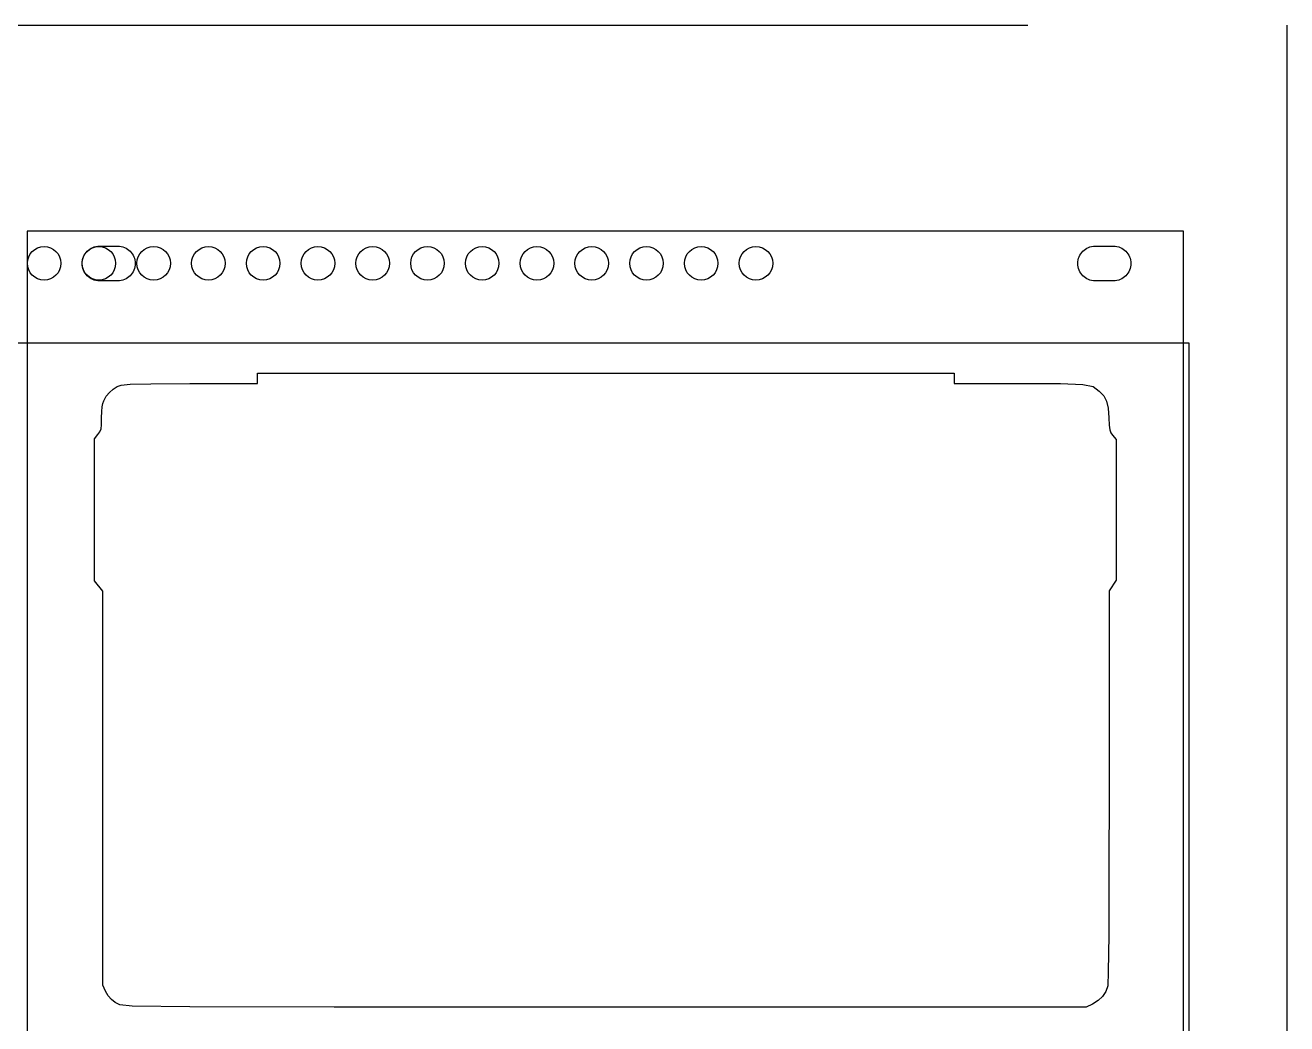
# Model space of a CAD drawing. Extents: x 0 to 234, y 0 to 155.
# Drawn here: x 116.9 to 234, y 62.3 to 154.9 of the extents above; entities that cross this region are included whole.
import ezdxf

# ---------------------------------------------------------------- set-up
doc = ezdxf.new("R2010")
doc.units = 0
doc.layers.get('0').update_dxf_attribs({"linetype": 'CONTINUOUS'})
doc.layers.add('Layer_1', color=7, linetype='CONTINUOUS')

msp = doc.modelspace()

# ---------------------------------------------------------------- linework, layer by layer
at = {"color": 7}
for p, q in [((117.197563, 133.43648), (117.341068, 133.700543)), ((117.341068, 133.700543), (117.530944, 133.930796)), ((117.530944, 133.930796), (117.761271, 134.120788)), ((117.761271, 134.120788), (118.025458, 134.264494)), ((118.025458, 134.264494), (118.317537, 134.354664)), ((118.317537, 134.354664), (118.63083, 134.386467)), ((118.63083, 134.386467), (118.944525, 134.354664)), ((118.944525, 134.354664), (119.236604, 134.264494)), ((119.236604, 134.264494), (119.500748, 134.120788)), ((119.500748, 134.120788), (119.731118, 133.930796)), ((119.731118, 133.930796), (119.920994, 133.700543)), ((119.920994, 133.700543), (120.064459, 133.43648)), ((122.280198, 133.43648), (122.423703, 133.700543)), ((122.423703, 133.700543), (122.613579, 133.930796)), ((122.613579, 133.930796), (122.843909, 134.120788)), ((122.843909, 134.120788), (123.108093, 134.264494)), ((123.108093, 134.264494), (123.400172, 134.354664)), ((123.400172, 134.354664), (123.713465, 134.386467)), ((123.713465, 134.386467), (124.02716, 134.354664)), ((124.02716, 134.354664), (124.319239, 134.264494)), ((124.319239, 134.264494), (124.583383, 134.120788)), ((124.583383, 134.120788), (124.813753, 133.930796)), ((124.813753, 133.930796), (125.003629, 133.700543)), ((125.003629, 133.700543), (125.147094, 133.43648)), ((127.362834, 133.43648), (127.506338, 133.700543)), ((127.506338, 133.700543), (127.696214, 133.930796)), ((127.696214, 133.930796), (127.926544, 134.120788)), ((127.926544, 134.120788), (128.190728, 134.264494)), ((128.190728, 134.264494), (128.48281, 134.354664)), ((128.48281, 134.354664), (128.7961, 134.386467)), ((128.7961, 134.386467), (129.109795, 134.354664)), ((129.109795, 134.354664), (129.401877, 134.264494)), ((129.401877, 134.264494), (129.666018, 134.120788)), ((129.666018, 134.120788), (129.896388, 133.930796)), ((129.896388, 133.930796), (130.086264, 133.700543)), ((130.086264, 133.700543), (130.229729, 133.43648)), ((132.445472, 133.43648), (132.588974, 133.700543)), ((132.588974, 133.700543), (132.778849, 133.930796)), ((132.778849, 133.930796), (133.00918, 134.120788)), ((133.00918, 134.120788), (133.273363, 134.264494)), ((133.273363, 134.264494), (133.565442, 134.354664)), ((133.565442, 134.354664), (133.878735, 134.386467)), ((133.878735, 134.386467), (134.192431, 134.354664)), ((134.192431, 134.354664), (134.48451, 134.264494)), ((134.48451, 134.264494), (134.748656, 134.120788)), ((134.748656, 134.120788), (134.979026, 133.930796)), ((134.979026, 133.930796), (135.168902, 133.700543)), ((135.168902, 133.700543), (135.312364, 133.43648)), ((137.528107, 133.43648), (137.671612, 133.700543)), ((137.671612, 133.700543), (137.861485, 133.930796)), ((137.861485, 133.930796), (138.091815, 134.120788)), ((138.091815, 134.120788), (138.355999, 134.264494)), ((138.355999, 134.264494), (138.64808, 134.354664)), ((138.64808, 134.354664), (138.961371, 134.386467)), ((138.961371, 134.386467), (139.275066, 134.354664)), ((139.275066, 134.354664), (139.567147, 134.264494)), ((139.567147, 134.264494), (139.831289, 134.120788)), ((139.831289, 134.120788), (140.061662, 133.930796)), ((140.061662, 133.930796), (140.251537, 133.700543)), ((140.251537, 133.700543), (140.395, 133.43648)), ((142.610742, 133.43648), (142.754244, 133.700543)), ((142.754244, 133.700543), (142.94412, 133.930796)), ((142.94412, 133.930796), (143.17445, 134.120788)), ((143.17445, 134.120788), (143.438634, 134.264494)), ((143.438634, 134.264494), (143.730715, 134.354664)), ((143.730715, 134.354664), (144.044009, 134.386467)), ((144.044009, 134.386467), (144.357701, 134.354664)), ((144.357701, 134.354664), (144.649783, 134.264494)), ((144.649783, 134.264494), (144.913927, 134.120788)), ((144.913927, 134.120788), (145.144297, 133.930796)), ((145.144297, 133.930796), (145.334172, 133.700543)), ((145.334172, 133.700543), (145.477635, 133.43648)), ((147.693377, 133.43648), (147.836882, 133.700543)), ((147.836882, 133.700543), (148.026758, 133.930796)), ((148.026758, 133.930796), (148.257085, 134.120788)), ((148.257085, 134.120788), (148.521269, 134.264494)), ((148.521269, 134.264494), (148.813351, 134.354664)), ((148.813351, 134.354664), (149.126644, 134.386467)), ((149.126644, 134.386467), (149.440336, 134.354664)), ((149.440336, 134.354664), (149.732418, 134.264494)), ((149.732418, 134.264494), (149.996562, 134.120788)), ((149.996562, 134.120788), (150.226932, 133.930796)), ((150.226932, 133.930796), (150.416808, 133.700543)), ((150.416808, 133.700543), (150.56027, 133.43648)), ((152.776013, 133.43648), (152.919517, 133.700543)), ((152.919517, 133.700543), (153.109393, 133.930796)), ((153.109393, 133.930796), (153.339721, 134.120788)), ((153.339721, 134.120788), (153.603907, 134.264494)), ((153.603907, 134.264494), (153.895986, 134.354664)), ((153.895986, 134.354664), (154.209279, 134.386467)), ((154.209279, 134.386467), (154.522974, 134.354664)), ((154.522974, 134.354664), (154.815053, 134.264494)), ((154.815053, 134.264494), (155.079197, 134.120788)), ((155.079197, 134.120788), (155.309567, 133.930796)), ((155.309567, 133.930796), (155.499443, 133.700543)), ((155.499443, 133.700543), (155.642905, 133.43648)), ((157.858709, 133.43648), (158.002213, 133.700543)), ((158.002213, 133.700543), (158.192089, 133.930796)), ((158.192089, 133.930796), (158.422419, 134.120788)), ((158.422419, 134.120788), (158.686603, 134.264494)), ((158.686603, 134.264494), (158.978682, 134.354664)), ((158.978682, 134.354664), (159.291975, 134.386467)), ((159.291975, 134.386467), (159.60567, 134.354664)), ((159.60567, 134.354664), (159.897749, 134.264494)), ((159.897749, 134.264494), (160.161893, 134.120788)), ((160.161893, 134.120788), (160.392263, 133.930796)), ((160.392263, 133.930796), (160.582139, 133.700543)), ((160.582139, 133.700543), (160.725604, 133.43648)), ((162.941344, 133.43648), (163.084849, 133.700543)), ((163.084849, 133.700543), (163.274724, 133.930796)), ((163.274724, 133.930796), (163.505052, 134.120788)), ((163.505052, 134.120788), (163.769238, 134.264494)), ((163.769238, 134.264494), (164.061317, 134.354664)), ((164.061317, 134.354664), (164.37461, 134.386467)), ((164.37461, 134.386467), (164.688306, 134.354664)), ((164.688306, 134.354664), (164.980385, 134.264494)), ((164.980385, 134.264494), (165.244529, 134.120788)), ((165.244529, 134.120788), (165.474899, 133.930796)), ((165.474899, 133.930796), (165.664774, 133.700543)), ((165.664774, 133.700543), (165.808237, 133.43648)), ((168.023979, 133.43648), (168.167484, 133.700543)), ((168.167484, 133.700543), (168.35736, 133.930796)), ((168.35736, 133.930796), (168.58769, 134.120788)), ((168.58769, 134.120788), (168.851874, 134.264494)), ((168.851874, 134.264494), (169.143953, 134.354664)), ((169.143953, 134.354664), (169.457246, 134.386467)), ((169.457246, 134.386467), (169.770941, 134.354664)), ((169.770941, 134.354664), (170.06302, 134.264494)), ((170.06302, 134.264494), (170.327164, 134.120788)), ((170.327164, 134.120788), (170.557534, 133.930796)), ((170.557534, 133.930796), (170.74741, 133.700543)), ((170.74741, 133.700543), (170.890875, 133.43648)), ((173.104204, 133.43648), (173.247709, 133.700543)), ((173.247709, 133.700543), (173.437584, 133.930796)), ((173.437584, 133.930796), (173.667915, 134.120788)), ((173.667915, 134.120788), (173.932099, 134.264494)), ((173.932099, 134.264494), (174.224177, 134.354664)), ((174.224177, 134.354664), (174.537471, 134.386467)), ((174.537471, 134.386467), (174.851166, 134.354664)), ((174.851166, 134.354664), (175.143245, 134.264494)), ((175.143245, 134.264494), (175.407389, 134.120788)), ((175.407389, 134.120788), (175.637759, 133.930796)), ((175.637759, 133.930796), (175.827634, 133.700543)), ((175.827634, 133.700543), (175.971099, 133.43648)), ((178.184204, 133.43648), (178.327709, 133.700543)), ((178.327709, 133.700543), (178.517584, 133.930796)), ((178.517584, 133.930796), (178.747915, 134.120788)), ((178.747915, 134.120788), (179.012099, 134.264494)), ((179.012099, 134.264494), (179.304177, 134.354664)), ((179.304177, 134.354664), (179.617471, 134.386467)), ((179.617471, 134.386467), (179.931166, 134.354664)), ((179.931166, 134.354664), (180.223245, 134.264494)), ((180.223245, 134.264494), (180.487389, 134.120788)), ((180.487389, 134.120788), (180.717759, 133.930796)), ((180.717759, 133.930796), (180.907634, 133.700543)), ((180.907634, 133.700543), (181.051099, 133.43648)), ((183.264204, 133.43648), (183.407709, 133.700543)), ((183.407709, 133.700543), (183.597584, 133.930796)), ((183.597584, 133.930796), (183.827915, 134.120788)), ((183.827915, 134.120788), (184.092099, 134.264494)), ((184.092099, 134.264494), (184.384177, 134.354664)), ((184.384177, 134.354664), (184.697471, 134.386467)), ((184.697471, 134.386467), (185.011166, 134.354664)), ((185.011166, 134.354664), (185.303245, 134.264494)), ((185.303245, 134.264494), (185.567389, 134.120788)), ((185.567389, 134.120788), (185.797759, 133.930796)), ((185.797759, 133.930796), (185.987634, 133.700543)), ((185.987634, 133.700543), (186.131099, 133.43648)), ((117.075312, 132.830664), (117.10675, 133.144245)), ((117.10675, 132.517493), (117.075312, 132.830664)), ((117.10675, 133.144245), (117.197563, 133.43648)), ((117.197563, 132.225255), (117.10675, 132.517493)), ((120.064459, 133.43648), (120.154867, 133.144245)), ((120.154867, 132.517493), (120.064459, 132.225255)), ((120.154867, 133.144245), (120.186707, 132.830664)), ((120.186707, 132.830664), (120.154867, 132.517493)), ((122.15795, 132.830664), (122.189386, 133.144245)), ((122.189386, 132.517493), (122.15795, 132.830664)), ((122.189386, 133.144245), (122.280198, 133.43648)), ((122.280198, 132.225255), (122.189386, 132.517493)), ((125.147094, 133.43648), (125.237502, 133.144245)), ((125.237502, 132.517493), (125.147094, 132.225255)), ((125.237502, 133.144245), (125.269342, 132.830664)), ((125.269342, 132.830664), (125.237502, 132.517493)), ((127.240583, 132.830664), (127.272021, 133.144245)), ((127.272021, 132.517493), (127.240583, 132.830664)), ((127.272021, 133.144245), (127.362834, 133.43648)), ((127.362834, 132.225255), (127.272021, 132.517493)), ((130.229729, 133.43648), (130.320137, 133.144245)), ((130.320137, 132.517493), (130.229729, 132.225255)), ((130.320137, 133.144245), (130.351977, 132.830664)), ((130.351977, 132.830664), (130.320137, 132.517493)), ((132.323221, 132.830664), (132.354659, 133.144245)), ((132.354659, 132.517493), (132.323221, 132.830664)), ((132.354659, 133.144245), (132.445472, 133.43648)), ((132.445472, 132.225255), (132.354659, 132.517493)), ((135.312364, 133.43648), (135.402775, 133.144245)), ((135.402775, 132.517493), (135.312364, 132.225255)), ((135.402775, 133.144245), (135.434615, 132.830664)), ((135.434615, 132.830664), (135.402775, 132.517493)), ((137.405856, 132.830664), (137.437294, 133.144245)), ((137.437294, 132.517493), (137.405856, 132.830664)), ((137.437294, 133.144245), (137.528107, 133.43648)), ((137.528107, 132.225255), (137.437294, 132.517493)), ((140.395, 133.43648), (140.48541, 133.144245)), ((140.48541, 132.517493), (140.395, 132.225255)), ((140.48541, 133.144245), (140.51725, 132.830664)), ((140.51725, 132.830664), (140.48541, 132.517493)), ((142.488491, 132.830664), (142.519929, 133.144245)), ((142.519929, 132.517493), (142.488491, 132.830664)), ((142.519929, 133.144245), (142.610742, 133.43648)), ((142.610742, 132.225255), (142.519929, 132.517493)), ((145.477635, 133.43648), (145.568046, 133.144245)), ((145.568046, 132.517493), (145.477635, 132.225255)), ((145.568046, 133.144245), (145.599886, 132.830664)), ((145.599886, 132.830664), (145.568046, 132.517493)), ((147.571127, 132.830664), (147.602564, 133.144245)), ((147.602564, 132.517493), (147.571127, 132.830664)), ((147.602564, 133.144245), (147.693377, 133.43648)), ((147.693377, 132.225255), (147.602564, 132.517493)), ((150.56027, 133.43648), (150.650681, 133.144245)), ((150.650681, 132.517493), (150.56027, 132.225255)), ((150.650681, 133.144245), (150.682521, 132.830664)), ((150.682521, 132.830664), (150.650681, 132.517493)), ((152.653762, 132.830664), (152.6852, 133.144245)), ((152.6852, 132.517493), (152.653762, 132.830664)), ((152.6852, 133.144245), (152.776013, 133.43648)), ((152.776013, 132.225255), (152.6852, 132.517493)), ((155.642905, 133.43648), (155.733316, 133.144245)), ((155.733316, 132.517493), (155.642905, 132.225255)), ((155.733316, 133.144245), (155.765156, 132.830664)), ((155.765156, 132.830664), (155.733316, 132.517493)), ((157.736458, 132.830664), (157.767896, 133.144245)), ((157.767896, 132.517493), (157.736458, 132.830664)), ((157.767896, 133.144245), (157.858709, 133.43648)), ((157.858709, 132.225255), (157.767896, 132.517493)), ((160.725604, 133.43648), (160.816012, 133.144245)), ((160.816012, 132.517493), (160.725604, 132.225255)), ((160.816012, 133.144245), (160.847852, 132.830664)), ((160.847852, 132.830664), (160.816012, 132.517493)), ((162.819093, 132.830664), (162.850531, 133.144245)), ((162.850531, 132.517493), (162.819093, 132.830664)), ((162.850531, 133.144245), (162.941344, 133.43648)), ((162.941344, 132.225255), (162.850531, 132.517493)), ((165.808237, 133.43648), (165.898647, 133.144245)), ((165.898647, 132.517493), (165.808237, 132.225255)), ((165.898647, 133.144245), (165.930487, 132.830664)), ((165.930487, 132.830664), (165.898647, 132.517493)), ((167.901731, 132.830664), (167.933166, 133.144245)), ((167.933166, 132.517493), (167.901731, 132.830664)), ((167.933166, 133.144245), (168.023979, 133.43648)), ((168.023979, 132.225255), (167.933166, 132.517493)), ((170.890875, 133.43648), (170.981283, 133.144245)), ((170.981283, 132.517493), (170.890875, 132.225255)), ((170.981283, 133.144245), (171.013125, 132.830664)), ((171.013125, 132.830664), (170.981283, 132.517493)), ((172.981956, 132.830664), (173.013391, 133.144245)), ((173.013391, 132.517493), (172.981956, 132.830664)), ((173.013391, 133.144245), (173.104204, 133.43648)), ((173.104204, 132.225255), (173.013391, 132.517493)), ((175.971099, 133.43648), (176.061508, 133.144245)), ((176.061508, 132.517493), (175.971099, 132.225255)), ((176.061508, 133.144245), (176.09335, 132.830664)), ((176.09335, 132.830664), (176.061508, 132.517493)), ((178.061956, 132.830664), (178.093391, 133.144245)), ((178.093391, 132.517493), (178.061956, 132.830664)), ((178.093391, 133.144245), (178.184204, 133.43648)), ((178.184204, 132.225255), (178.093391, 132.517493)), ((181.051099, 133.43648), (181.141508, 133.144245)), ((181.141508, 132.517493), (181.051099, 132.225255)), ((181.141508, 133.144245), (181.17335, 132.830664)), ((181.17335, 132.830664), (181.141508, 132.517493)), ((183.141956, 132.830664), (183.173391, 133.144245)), ((183.173391, 132.517493), (183.141956, 132.830664)), ((183.173391, 133.144245), (183.264204, 133.43648)), ((183.264204, 132.225255), (183.173391, 132.517493)), ((186.131099, 133.43648), (186.221508, 133.144245)), ((186.221508, 132.517493), (186.131099, 132.225255)), ((186.221508, 133.144245), (186.25335, 132.830664)), ((186.25335, 132.830664), (186.221508, 132.517493)), ((117.341068, 131.96119), (117.197563, 132.225255)), ((117.530944, 131.730939), (117.341068, 131.96119)), ((117.761271, 131.540947), (117.530944, 131.730939)), ((118.025458, 131.397636), (117.761271, 131.540947)), ((118.317537, 131.306669), (118.025458, 131.397636)), ((118.63083, 131.275268), (118.317537, 131.306669)), ((118.317537, 131.306669), (118.317537, 131.306669)), ((118.944525, 131.306669), (118.63083, 131.275268)), ((119.236604, 131.397636), (118.944525, 131.306669)), ((119.500748, 131.540947), (119.236604, 131.397636)), ((119.731118, 131.730939), (119.500748, 131.540947)), ((119.920994, 131.96119), (119.731118, 131.730939)), ((120.064459, 132.225255), (119.920994, 131.96119)), ((122.423703, 131.96119), (122.280198, 132.225255)), ((122.613579, 131.730939), (122.423703, 131.96119)), ((122.843909, 131.540947), (122.613579, 131.730939)), ((123.108093, 131.397636), (122.843909, 131.540947)), ((123.400172, 131.306669), (123.108093, 131.397636)), ((123.713465, 131.275268), (123.400172, 131.306669)), ((123.400172, 131.306669), (123.400172, 131.306669)), ((124.02716, 131.306669), (123.713465, 131.275268)), ((124.319239, 131.397636), (124.02716, 131.306669)), ((124.583383, 131.540947), (124.319239, 131.397636)), ((124.813753, 131.730939), (124.583383, 131.540947)), ((125.003629, 131.96119), (124.813753, 131.730939)), ((125.147094, 132.225255), (125.003629, 131.96119)), ((127.506338, 131.96119), (127.362834, 132.225255)), ((127.696214, 131.730939), (127.506338, 131.96119)), ((127.926544, 131.540947), (127.696214, 131.730939)), ((128.190728, 131.397636), (127.926544, 131.540947)), ((128.48281, 131.306669), (128.190728, 131.397636)), ((128.7961, 131.275268), (128.48281, 131.306669)), ((128.48281, 131.306669), (128.48281, 131.306669)), ((129.109795, 131.306669), (128.7961, 131.275268)), ((129.401877, 131.397636), (129.109795, 131.306669)), ((129.666018, 131.540947), (129.401877, 131.397636)), ((129.896388, 131.730939), (129.666018, 131.540947)), ((130.086264, 131.96119), (129.896388, 131.730939)), ((130.229729, 132.225255), (130.086264, 131.96119)), ((132.588974, 131.96119), (132.445472, 132.225255)), ((132.778849, 131.730939), (132.588974, 131.96119)), ((133.00918, 131.540947), (132.778849, 131.730939)), ((133.273363, 131.397636), (133.00918, 131.540947)), ((133.565442, 131.306669), (133.273363, 131.397636)), ((133.878735, 131.275268), (133.565442, 131.306669)), ((133.565442, 131.306669), (133.565442, 131.306669)), ((134.192431, 131.306669), (133.878735, 131.275268)), ((134.48451, 131.397636), (134.192431, 131.306669)), ((134.748656, 131.540947), (134.48451, 131.397636)), ((134.979026, 131.730939), (134.748656, 131.540947)), ((135.168902, 131.96119), (134.979026, 131.730939)), ((135.312364, 132.225255), (135.168902, 131.96119)), ((137.671612, 131.96119), (137.528107, 132.225255)), ((137.861485, 131.730939), (137.671612, 131.96119)), ((138.091815, 131.540947), (137.861485, 131.730939)), ((138.355999, 131.397636), (138.091815, 131.540947)), ((138.64808, 131.306669), (138.355999, 131.397636)), ((138.961371, 131.275268), (138.64808, 131.306669)), ((138.64808, 131.306669), (138.64808, 131.306669)), ((139.275066, 131.306669), (138.961371, 131.275268)), ((139.567147, 131.397636), (139.275066, 131.306669)), ((139.831289, 131.540947), (139.567147, 131.397636)), ((140.061662, 131.730939), (139.831289, 131.540947)), ((140.251537, 131.96119), (140.061662, 131.730939)), ((140.395, 132.225255), (140.251537, 131.96119)), ((142.754244, 131.96119), (142.610742, 132.225255)), ((142.94412, 131.730939), (142.754244, 131.96119)), ((143.17445, 131.540947), (142.94412, 131.730939)), ((143.438634, 131.397636), (143.17445, 131.540947)), ((143.730715, 131.306669), (143.438634, 131.397636)), ((144.044009, 131.275268), (143.730715, 131.306669)), ((143.730715, 131.306669), (143.730715, 131.306669)), ((144.357701, 131.306669), (144.044009, 131.275268)), ((144.649783, 131.397636), (144.357701, 131.306669)), ((144.913927, 131.540947), (144.649783, 131.397636)), ((145.144297, 131.730939), (144.913927, 131.540947)), ((145.334172, 131.96119), (145.144297, 131.730939)), ((145.477635, 132.225255), (145.334172, 131.96119)), ((147.836882, 131.96119), (147.693377, 132.225255)), ((148.026758, 131.730939), (147.836882, 131.96119)), ((148.257085, 131.540947), (148.026758, 131.730939)), ((148.521269, 131.397636), (148.257085, 131.540947)), ((148.813351, 131.306669), (148.521269, 131.397636)), ((149.126644, 131.275268), (148.813351, 131.306669)), ((148.813351, 131.306669), (148.813351, 131.306669)), ((149.440336, 131.306669), (149.126644, 131.275268)), ((149.732418, 131.397636), (149.440336, 131.306669)), ((149.996562, 131.540947), (149.732418, 131.397636)), ((150.226932, 131.730939), (149.996562, 131.540947)), ((150.416808, 131.96119), (150.226932, 131.730939)), ((150.56027, 132.225255), (150.416808, 131.96119)), ((152.919517, 131.96119), (152.776013, 132.225255)), ((153.109393, 131.730939), (152.919517, 131.96119)), ((153.339721, 131.540947), (153.109393, 131.730939)), ((153.603907, 131.397636), (153.339721, 131.540947)), ((153.895986, 131.306669), (153.603907, 131.397636)), ((154.209279, 131.275268), (153.895986, 131.306669)), ((153.895986, 131.306669), (153.895986, 131.306669)), ((154.522974, 131.306669), (154.209279, 131.275268)), ((154.815053, 131.397636), (154.522974, 131.306669)), ((155.079197, 131.540947), (154.815053, 131.397636)), ((155.309567, 131.730939), (155.079197, 131.540947)), ((155.499443, 131.96119), (155.309567, 131.730939)), ((155.642905, 132.225255), (155.499443, 131.96119)), ((158.002213, 131.96119), (157.858709, 132.225255)), ((158.192089, 131.730939), (158.002213, 131.96119)), ((158.422419, 131.540947), (158.192089, 131.730939)), ((158.686603, 131.397636), (158.422419, 131.540947)), ((158.978682, 131.306669), (158.686603, 131.397636)), ((159.291975, 131.275268), (158.978682, 131.306669)), ((158.978682, 131.306669), (158.978682, 131.306669)), ((159.60567, 131.306669), (159.291975, 131.275268)), ((159.897749, 131.397636), (159.60567, 131.306669)), ((160.161893, 131.540947), (159.897749, 131.397636)), ((160.392263, 131.730939), (160.161893, 131.540947)), ((160.582139, 131.96119), (160.392263, 131.730939)), ((160.725604, 132.225255), (160.582139, 131.96119)), ((163.084849, 131.96119), (162.941344, 132.225255)), ((163.274724, 131.730939), (163.084849, 131.96119)), ((163.505052, 131.540947), (163.274724, 131.730939)), ((163.769238, 131.397636), (163.505052, 131.540947)), ((164.061317, 131.306669), (163.769238, 131.397636)), ((164.37461, 131.275268), (164.061317, 131.306669)), ((164.061317, 131.306669), (164.061317, 131.306669)), ((164.688306, 131.306669), (164.37461, 131.275268)), ((164.980385, 131.397636), (164.688306, 131.306669)), ((165.244529, 131.540947), (164.980385, 131.397636)), ((165.474899, 131.730939), (165.244529, 131.540947)), ((165.664774, 131.96119), (165.474899, 131.730939)), ((165.808237, 132.225255), (165.664774, 131.96119)), ((168.167484, 131.96119), (168.023979, 132.225255)), ((168.35736, 131.730939), (168.167484, 131.96119)), ((168.58769, 131.540947), (168.35736, 131.730939)), ((168.851874, 131.397636), (168.58769, 131.540947)), ((169.143953, 131.306669), (168.851874, 131.397636)), ((169.457246, 131.275268), (169.143953, 131.306669)), ((169.143953, 131.306669), (169.143953, 131.306669)), ((169.770941, 131.306669), (169.457246, 131.275268)), ((170.06302, 131.397636), (169.770941, 131.306669)), ((170.327164, 131.540947), (170.06302, 131.397636)), ((170.557534, 131.730939), (170.327164, 131.540947)), ((170.74741, 131.96119), (170.557534, 131.730939)), ((170.890875, 132.225255), (170.74741, 131.96119)), ((173.247709, 131.96119), (173.104204, 132.225255)), ((173.437584, 131.730939), (173.247709, 131.96119)), ((173.667915, 131.540947), (173.437584, 131.730939)), ((173.932099, 131.397636), (173.667915, 131.540947)), ((174.224177, 131.306669), (173.932099, 131.397636)), ((174.537471, 131.275268), (174.224177, 131.306669)), ((174.851166, 131.306669), (174.537471, 131.275268)), ((175.143245, 131.397636), (174.851166, 131.306669)), ((175.407389, 131.540947), (175.143245, 131.397636)), ((175.637759, 131.730939), (175.407389, 131.540947)), ((175.827634, 131.96119), (175.637759, 131.730939)), ((175.971099, 132.225255), (175.827634, 131.96119)), ((178.327709, 131.96119), (178.184204, 132.225255)), ((178.517584, 131.730939), (178.327709, 131.96119)), ((178.747915, 131.540947), (178.517584, 131.730939)), ((179.012099, 131.397636), (178.747915, 131.540947)), ((179.304177, 131.306669), (179.012099, 131.397636)), ((179.617471, 131.275268), (179.304177, 131.306669)), ((179.931166, 131.306669), (179.617471, 131.275268)), ((180.223245, 131.397636), (179.931166, 131.306669)), ((180.487389, 131.540947), (180.223245, 131.397636)), ((180.717759, 131.730939), (180.487389, 131.540947)), ((180.907634, 131.96119), (180.717759, 131.730939)), ((181.051099, 132.225255), (180.907634, 131.96119)), ((183.407709, 131.96119), (183.264204, 132.225255)), ((183.597584, 131.730939), (183.407709, 131.96119)), ((183.827915, 131.540947), (183.597584, 131.730939)), ((184.092099, 131.397636), (183.827915, 131.540947)), ((184.384177, 131.306669), (184.092099, 131.397636)), ((184.697471, 131.275268), (184.384177, 131.306669)), ((185.011166, 131.306669), (184.697471, 131.275268)), ((185.303245, 131.397636), (185.011166, 131.306669)), ((185.567389, 131.540947), (185.303245, 131.397636)), ((185.797759, 131.730939), (185.567389, 131.540947)), ((185.987634, 131.96119), (185.797759, 131.730939)), ((186.131099, 132.225255), (185.987634, 131.96119)), ((8.921149, 125.451911), (224.864864, 125.451911)), ((224.864864, 125.451911), (224.864864, 16.589768))]:
    msp.add_line(p, q, dxfattribs=at)
at = {"layer": 'Layer_1', "color": 7}
for p, q in [((0.193807, 154.924915), (209.941308, 154.924915)), ((233.967957, 154.924915), (233.967957, 0.19383))]:
    msp.add_line(p, q, dxfattribs=at)
at = {"layer": 'Layer_1', "color": 1}
for p, q in [((224.371989, 135.817549), (117.059757, 135.817549)), ((117.059757, 135.817549), (117.059757, 7.317537)), ((224.371989, 7.317537), (224.371989, 135.817549)), ((122.282257, 133.447199), (122.350057, 133.588319)), ((122.350057, 133.588319), (122.430757, 133.721359)), ((122.430757, 133.721359), (122.627497, 133.960009)), ((122.627497, 133.960009), (122.866147, 134.156749)), ((122.866147, 134.156749), (122.999187, 134.237449)), ((122.999187, 134.237449), (123.140317, 134.305249)), ((123.140317, 134.305249), (123.288717, 134.359349)), ((123.288717, 134.359349), (123.443597, 134.398949)), ((123.443597, 134.398949), (123.604167, 134.423349)), ((123.604167, 134.423349), (123.769618, 134.431349)), ((123.769618, 134.431349), (123.769618, 134.431349)), ((123.769618, 134.431259), (125.469618, 134.431259)), ((125.469618, 134.431259), (125.635068, 134.423259)), ((125.635068, 134.423259), (125.795628, 134.398859)), ((125.795628, 134.398859), (125.950518, 134.359259)), ((125.950518, 134.359259), (126.098918, 134.305159)), ((126.098918, 134.305159), (126.240038, 134.237359)), ((126.240038, 134.237359), (126.373078, 134.156759)), ((126.373078, 134.156759), (126.611728, 133.960009)), ((126.611728, 133.960009), (126.808468, 133.721369)), ((126.808468, 133.721369), (126.889168, 133.588319)), ((126.889168, 133.588319), (126.956968, 133.447199)), ((214.697438, 133.447199), (214.765238, 133.588319)), ((214.765238, 133.588319), (214.845938, 133.721359)), ((214.845938, 133.721359), (215.042678, 133.960009)), ((215.042678, 133.960009), (215.281328, 134.156749)), ((215.281328, 134.156749), (215.414368, 134.237449)), ((215.414368, 134.237449), (215.555498, 134.305249)), ((215.555498, 134.305249), (215.703898, 134.359349)), ((215.703898, 134.359349), (215.858778, 134.398949)), ((215.858778, 134.398949), (216.019349, 134.423349)), ((216.019349, 134.423349), (216.184799, 134.431349)), ((216.184799, 134.431349), (216.184799, 134.431349)), ((216.184799, 134.431259), (217.884799, 134.431259)), ((217.884799, 134.431259), (218.050249, 134.423259)), ((218.050249, 134.423259), (218.210809, 134.398859)), ((218.210809, 134.398859), (218.365699, 134.359259)), ((218.365699, 134.359259), (218.514099, 134.305159)), ((218.514099, 134.305159), (218.655219, 134.237359)), ((218.655219, 134.237359), (218.788259, 134.156759)), ((218.788259, 134.156759), (219.026909, 133.960009)), ((219.026909, 133.960009), (219.223649, 133.721369)), ((219.223649, 133.721369), (219.304349, 133.588319)), ((219.304349, 133.588319), (219.372149, 133.447199)), ((122.156157, 132.817899), (122.164157, 132.983349)), ((122.164157, 132.652449), (122.156157, 132.817899)), ((122.164157, 132.983349), (122.188557, 133.143919)), ((122.188557, 132.491879), (122.164157, 132.652449)), ((122.188557, 133.143919), (122.228157, 133.298799)), ((122.228157, 132.336999), (122.188557, 132.491879)), ((122.228157, 133.298799), (122.282257, 133.447199)), ((122.282257, 132.188599), (122.228157, 132.336999)), ((126.956968, 133.447199), (127.011068, 133.298799)), ((127.011068, 132.336999), (126.956968, 132.188599)), ((127.011068, 133.298799), (127.050668, 133.143919)), ((127.050668, 132.491889), (127.011068, 132.336999)), ((127.050668, 133.143919), (127.075068, 132.983349)), ((127.075068, 132.652449), (127.050668, 132.491889)), ((127.075068, 132.983349), (127.083068, 132.817899)), ((127.083068, 132.817899), (127.075068, 132.652449)), ((214.571338, 132.817899), (214.579338, 132.983349)), ((214.579338, 132.652449), (214.571338, 132.817899)), ((214.579338, 132.983349), (214.603738, 133.143919)), ((214.603738, 132.491879), (214.579338, 132.652449)), ((214.603738, 133.143919), (214.643338, 133.298799)), ((214.643338, 132.336999), (214.603738, 132.491879)), ((214.643338, 133.298799), (214.697438, 133.447199)), ((214.697438, 132.188599), (214.643338, 132.336999)), ((219.372149, 133.447199), (219.426249, 133.298799)), ((219.426249, 132.336999), (219.372149, 132.188599)), ((219.426249, 133.298799), (219.465849, 133.143919)), ((219.465849, 132.491889), (219.426249, 132.336999)), ((219.465849, 133.143919), (219.490249, 132.983349)), ((219.490249, 132.652449), (219.465849, 132.491889)), ((219.490249, 132.983349), (219.498249, 132.817899)), ((219.498249, 132.817899), (219.490249, 132.652449)), ((122.350057, 132.047479), (122.282257, 132.188599)), ((122.430757, 131.914439), (122.350057, 132.047479)), ((122.627497, 131.675789), (122.430757, 131.914439)), ((122.866147, 131.479049), (122.627497, 131.675789)), ((122.999187, 131.398349), (122.866147, 131.479049)), ((123.140317, 131.330549), (122.999187, 131.398349)), ((123.288717, 131.276449), (123.140317, 131.330549)), ((123.443597, 131.236849), (123.288717, 131.276449)), ((123.604167, 131.212449), (123.443597, 131.236849)), ((123.769618, 131.204449), (123.604167, 131.212449)), ((125.469618, 131.204449), (123.769618, 131.204449)), ((125.635068, 131.212449), (125.469618, 131.204449)), ((125.795628, 131.236849), (125.635068, 131.212449)), ((125.950518, 131.276449), (125.795628, 131.236849)), ((126.098918, 131.330549), (125.950518, 131.276449)), ((126.240038, 131.398349), (126.098918, 131.330549)), ((126.373078, 131.479049), (126.240038, 131.398349)), ((126.611728, 131.675789), (126.373078, 131.479049)), ((126.808468, 131.914439), (126.611728, 131.675789)), ((126.889168, 132.047479), (126.808468, 131.914439)), ((126.956968, 132.188599), (126.889168, 132.047479)), ((214.765238, 132.047479), (214.697438, 132.188599)), ((214.845938, 131.914439), (214.765238, 132.047479)), ((215.042678, 131.675789), (214.845938, 131.914439)), ((215.281328, 131.479049), (215.042678, 131.675789)), ((215.414368, 131.398349), (215.281328, 131.479049)), ((215.555498, 131.330549), (215.414368, 131.398349)), ((215.703898, 131.276449), (215.555498, 131.330549)), ((215.858778, 131.236849), (215.703898, 131.276449)), ((216.019349, 131.212449), (215.858778, 131.236849)), ((216.184799, 131.204449), (216.019349, 131.212449)), ((217.884799, 131.204449), (216.184799, 131.204449)), ((218.050249, 131.212449), (217.884799, 131.204449)), ((218.210809, 131.236849), (218.050249, 131.212449)), ((218.365699, 131.276449), (218.210809, 131.236849)), ((218.514099, 131.330549), (218.365699, 131.276449)), ((218.655219, 131.398349), (218.514099, 131.330549)), ((218.788259, 131.479049), (218.655219, 131.398349)), ((219.026909, 131.675789), (218.788259, 131.479049)), ((219.223649, 131.914439), (219.026909, 131.675789)), ((219.304349, 132.047479), (219.223649, 131.914439)), ((219.372149, 132.188599), (219.304349, 132.047479)), ((138.439743, 121.692248), (138.439743, 122.625178)), ((138.439743, 122.625178), (203.099839, 122.625178)), ((203.099839, 122.625178), (203.099839, 121.685848)), ((124.405396, 120.488328), (124.699983, 120.856378)), ((124.699983, 120.856378), (125.040521, 121.164908)), ((125.040521, 121.164908), (125.417291, 121.403858)), ((125.417291, 121.403858), (125.779373, 121.536618)), ((125.779373, 121.536618), (126.611223, 121.608918)), ((126.611223, 121.608938), (128.52929, 121.642838)), ((128.52929, 121.642818), (132.153113, 121.662918)), ((132.153113, 121.662958), (138.439743, 121.692258)), ((203.099839, 121.685848), (209.067446, 121.685848)), ((209.067446, 121.685848), (212.960386, 121.674848)), ((212.960386, 121.674858), (215.044823, 121.596158)), ((215.044823, 121.596118), (216.013658, 121.385548)), ((216.013658, 121.385548), (216.562664, 120.977228)), ((216.562664, 120.977228), (216.988349, 120.518548)), ((123.973824, 119.076588), (124.008062, 119.497728)), ((124.008104, 119.497728), (124.069796, 119.814508)), ((124.069744, 119.814508), (124.164631, 120.069938)), ((124.164672, 120.069938), (124.405396, 120.488328)), ((216.988349, 120.518548), (217.248687, 120.034238)), ((217.248687, 120.034238), (217.389597, 119.403428)), ((123.951318, 117.850708), (123.960713, 118.505308)), ((123.96112, 118.505308), (123.973855, 119.076588)), ((217.389597, 119.403428), (217.450245, 118.506218)), ((217.450277, 118.506218), (217.481593, 117.798518)), ((123.632295, 116.948908), (123.815293, 117.203428)), ((123.815293, 117.203428), (123.911224, 117.460688)), ((123.911213, 117.460688), (123.951297, 117.850708)), ((217.481593, 117.798518), (217.532428, 117.378288)), ((217.53247, 117.378288), (217.631323, 117.114618)), ((217.631313, 117.114618), (217.807474, 116.874748)), ((123.308386, 116.539668), (123.632295, 116.948908)), ((123.308386, 103.362508), (123.308386, 116.539668)), ((217.807474, 116.874748), (218.122573, 116.493888)), ((218.122573, 116.493888), (218.122573, 103.440318)), ((124.070715, 102.406628), (123.308386, 103.362508)), ((218.122573, 103.440318), (217.468868, 102.423128)), ((124.072677, 65.843288), (124.069546, 102.406628)), ((217.468868, 102.423128), (217.468868, 84.372598)), ((217.468868, 84.372598), (217.461561, 76.183258)), ((217.46201, 76.183258), (217.440506, 70.476688)), ((217.440496, 70.476688), (217.403335, 67.072818)), ((217.403293, 67.072818), (217.350474, 65.792008)), ((124.339832, 65.294848), (124.072677, 65.843288)), ((217.350463, 65.792008), (217.165502, 65.271978)), ((124.588395, 64.862758), (124.339832, 65.294848)), ((124.880028, 64.512978), (124.588395, 64.862758)), ((125.229407, 64.231908), (124.880028, 64.512978)), ((216.45308, 64.407698), (215.952018, 64.096448)), ((216.862136, 64.805008), (216.45308, 64.407698)), ((217.165502, 65.271978), (216.862136, 64.805008)), ((125.649236, 64.005788), (125.229407, 64.231908)), ((126.803011, 63.897788), (125.649236, 64.005788)), ((132.168771, 63.840038), (126.803011, 63.897738)), ((145.542534, 63.817158), (132.168771, 63.840058)), ((170.723324, 63.811728), (145.542534, 63.816728)), ((215.360924, 63.809848), (170.723324, 63.811848)), ((215.952018, 64.096448), (215.360924, 63.809848))]:
    msp.add_line(p, q, dxfattribs=at)

doc.saveas('drawing.dxf')
